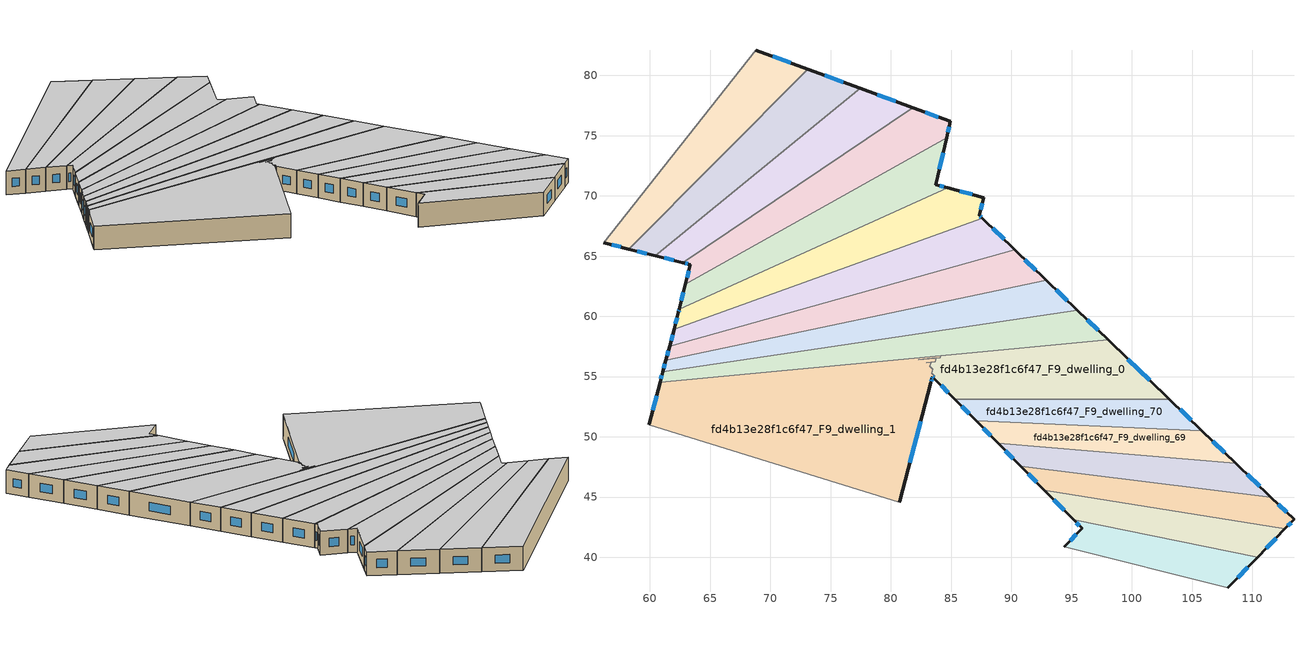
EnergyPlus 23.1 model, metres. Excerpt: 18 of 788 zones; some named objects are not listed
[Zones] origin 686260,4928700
fd4b13e28f1c6f47_F9_dwelling_0
 floor to fd4b13e28f1c6f47_F8_dwelling_0 (EU_floor_Construction): 103.13,53.12 85.31,53.12 83.61,54.84 83.58,54.88 83.63,55.04 83.39,55.28 83.48,55.61 83.24,55.86 83.34,56.21 82.94,56.17 83.67,56.24 83.76,56.54 82.27,56.41 84.08,56.58 84.12,56.73 98.03,58.04 z27
 wall outside (EU_wall_Construction): 83.58,54.88 83.61,54.84 85.31,53.12 / 103.13,53.12 98.03,58.04 z27:30
 wall to fd4b13e28f1c6f47_F9_dwelling_1 (EU_wall_Construction): 83.34,56.21 83.24,55.86 83.48,55.61 83.39,55.28 83.63,55.04 83.58,54.88 / 84.12,56.73 84.08,56.58 / 83.34,56.21 82.94,56.17 / 82.27,56.41 83.76,56.54 83.67,56.24 82.94,56.17 / 82.27,56.41 84.08,56.58 z27:30
 wall to fd4b13e28f1c6f47_F9_dwelling_70 (EU_wall_Construction): 85.31,53.12 103.13,53.12 z27:30
 wall to fd4b13e28f1c6f47_F9_dwelling_2 (EU_wall_Construction): 98.03,58.04 84.12,56.73 z27:30
 window (EU_Window_Construction): 101.48,54.71 99.68,56.45 / 84.16,54.28 84.76,53.68 z27.97:29.03
 ceiling to fd4b13e28f1c6f47_F10_dwelling_0 (EU_floor_Construction): 103.13,53.12 98.03,58.04 84.12,56.73 84.08,56.58 82.27,56.41 83.76,56.54 83.67,56.24 82.94,56.17 83.34,56.21 83.24,55.86 83.48,55.61 83.39,55.28 83.63,55.04 83.58,54.88 83.61,54.84 85.31,53.12 z30
fd4b13e28f1c6f47_F9_dwelling_1
 floor to fd4b13e28f1c6f47_F8_dwelling_1 (EU_floor_Construction): 84.12,56.73 84.08,56.58 82.27,56.41 83.76,56.54 83.67,56.24 82.94,56.17 83.34,56.21 83.24,55.86 83.48,55.61 83.39,55.28 83.63,55.04 83.58,54.88 83.46,55 83.41,54.83 83.31,54.49 80.73,44.64 80.7,44.55 59.91,51.01 59.94,51.1 60.84,54.53 z27
 wall outside (EU_wall_Construction): 60.84,54.53 59.94,51.1 59.91,51.01 / 80.7,44.55 80.73,44.64 83.31,54.49 83.41,54.83 83.46,55 83.58,54.88 z27:30
 wall to fd4b13e28f1c6f47_F9_dwelling_63 (EU_wall_Construction): 59.91,51.01 80.7,44.55 z27:30
 wall to fd4b13e28f1c6f47_F9_dwelling_2 (EU_wall_Construction): 84.12,56.73 60.84,54.53 z27:30
 window (EU_Window_Construction): 60.55,53.42 60.23,52.21 / 83.5,54.96 83.54,54.91 / 83.42,54.88 83.44,54.94 / 83.34,54.6 83.37,54.72 / 81.57,47.83 82.47,51.3 z27.97:29.03
 ceiling to fd4b13e28f1c6f47_F10_dwelling_1 (EU_floor_Construction): 80.73,44.64 83.31,54.49 83.41,54.83 83.46,55 83.58,54.88 83.63,55.04 83.39,55.28 83.48,55.61 83.24,55.86 83.34,56.21 82.94,56.17 83.67,56.24 83.76,56.54 82.27,56.41 84.08,56.58 84.12,56.73 60.84,54.53 59.94,51.1 59.91,51.01 80.7,44.55 z30
fd4b13e28f1c6f47_F9_dwelling_10
 floor to fd4b13e28f1c6f47_F8_dwelling_10 (EU_floor_Construction): 77.44,78.93 60.44,65.03 58.25,65.59 73.09,80.53 z27
 wall outside (EU_wall_Construction): 58.25,65.59 60.44,65.03 / 77.44,78.93 73.09,80.53 z27:30
 wall to fd4b13e28f1c6f47_F9_dwelling_11 (EU_wall_Construction): 73.09,80.53 58.25,65.59 z27:30
 wall to fd4b13e28f1c6f47_F9_dwelling_9 (EU_wall_Construction): 60.44,65.03 77.44,78.93 z27:30
 window (EU_Window_Construction): 58.96,65.41 59.73,65.21 / 76.03,79.45 74.5,80.01 z27.97:29.03
 ceiling to fd4b13e28f1c6f47_F10_dwelling_10 (EU_floor_Construction): 77.44,78.93 73.09,80.53 58.25,65.59 60.44,65.03 z30
fd4b13e28f1c6f47_F9_dwelling_11
 floor to fd4b13e28f1c6f47_F8_dwelling_11 (EU_floor_Construction): 73.09,80.53 58.25,65.59 56.14,66.12 68.78,82.11 z27
 wall outside (EU_wall_Construction): 56.14,66.12 58.25,65.59 / 73.09,80.53 68.78,82.11 z27:30
 wall to fd4b13e28f1c6f47_F9_dwelling_12 (EU_wall_Construction): 68.78,82.11 56.14,66.12 z27:30
 window (EU_Window_Construction): 56.83,65.95 57.57,65.76 / 71.69,81.04 70.18,81.6 z27.97:29.03
 ceiling to fd4b13e28f1c6f47_F10_dwelling_11 (EU_floor_Construction): 58.25,65.59 73.09,80.53 68.78,82.11 56.14,66.12 z30
fd4b13e28f1c6f47_F9_dwelling_2
 floor to fd4b13e28f1c6f47_F8_dwelling_2 (EU_floor_Construction): 98.03,58.04 60.84,54.53 61.06,55.38 95.48,60.5 z27
 wall outside (EU_wall_Construction): 61.06,55.38 60.84,54.53 / 98.03,58.04 95.48,60.5 z27:30
 wall to fd4b13e28f1c6f47_F9_dwelling_3 (EU_wall_Construction): 95.48,60.5 61.06,55.38 z27:30
 window (EU_Window_Construction): 60.99,55.11 60.91,54.81 / 97.2,58.84 96.31,59.71 z27.97:29.03
 ceiling to fd4b13e28f1c6f47_F10_dwelling_2 (EU_floor_Construction): 98.03,58.04 95.48,60.5 61.06,55.38 60.84,54.53 z30
fd4b13e28f1c6f47_F9_dwelling_3
 floor to fd4b13e28f1c6f47_F8_dwelling_3 (EU_floor_Construction): 95.48,60.5 61.06,55.38 61.32,56.37 92.9,63 z27
 wall outside (EU_wall_Construction): 61.32,56.37 61.06,55.38 / 95.48,60.5 92.9,63 z27:30
 wall to fd4b13e28f1c6f47_F9_dwelling_4 (EU_wall_Construction): 92.9,63 61.32,56.37 z27:30
 window (EU_Window_Construction): 61.24,56.05 61.15,55.7 / 94.64,61.31 93.73,62.19 z27.97:29.03
 ceiling to fd4b13e28f1c6f47_F10_dwelling_3 (EU_floor_Construction): 95.48,60.5 92.9,63 61.32,56.37 61.06,55.38 z30
fd4b13e28f1c6f47_F9_dwelling_4
 floor to fd4b13e28f1c6f47_F8_dwelling_4 (EU_floor_Construction): 92.9,63 61.32,56.37 61.63,57.53 90.27,65.54 z27
 wall outside (EU_wall_Construction): 61.63,57.53 61.32,56.37 / 92.9,63 90.27,65.54 z27:30
 wall to fd4b13e28f1c6f47_F9_dwelling_5 (EU_wall_Construction): 90.27,65.54 61.63,57.53 z27:30
 window (EU_Window_Construction): 61.53,57.15 61.42,56.74 / 92.04,63.82 91.12,64.72 z27.97:29.03
 ceiling to fd4b13e28f1c6f47_F10_dwelling_4 (EU_floor_Construction): 92.9,63 90.27,65.54 61.63,57.53 61.32,56.37 z30
fd4b13e28f1c6f47_F9_dwelling_5
 floor to fd4b13e28f1c6f47_F8_dwelling_5 (EU_floor_Construction): 90.27,65.54 61.63,57.53 62,58.93 87.57,68.14 z27
 wall outside (EU_wall_Construction): 62,58.93 61.63,57.53 / 90.27,65.54 87.57,68.14 z27:30
 wall to fd4b13e28f1c6f47_F9_dwelling_6 (EU_wall_Construction): 87.57,68.14 62,58.93 z27:30
 window (EU_Window_Construction): 61.88,58.47 61.75,57.98 / 89.39,66.38 88.45,67.3 z27.97:29.03
 ceiling to fd4b13e28f1c6f47_F10_dwelling_5 (EU_floor_Construction): 90.27,65.54 87.57,68.14 62,58.93 61.63,57.53 z30
fd4b13e28f1c6f47_F9_dwelling_6
 floor to fd4b13e28f1c6f47_F8_dwelling_6 (EU_floor_Construction): 87.73,69.86 87.32,68.39 87.57,68.14 62,58.93 62.37,60.34 62.43,60.6 84.73,70.67 z27
 wall outside (EU_wall_Construction): 87.57,68.14 87.32,68.39 87.73,69.86 84.73,70.67 / 62.43,60.6 62.37,60.34 62,58.93 z27:30
 wall to fd4b13e28f1c6f47_F9_dwelling_7 (EU_wall_Construction): 84.73,70.67 62.43,60.6 z27:30
 window (EU_Window_Construction): 87.49,68.22 87.4,68.31 / 62.25,59.88 62.12,59.39 / 62.41,60.52 62.39,60.42 / 86.76,70.12 85.7,70.41 / 87.45,68.86 87.59,69.38 z27.97:29.03
 ceiling to fd4b13e28f1c6f47_F10_dwelling_6 (EU_floor_Construction): 87.57,68.14 87.32,68.39 87.73,69.86 84.73,70.67 62.43,60.6 62.37,60.34 62,58.93 z30
fd4b13e28f1c6f47_F9_dwelling_65
 floor to fd4b13e28f1c6f47_F8_dwelling_65 (EU_floor_Construction): 110.45,40.01 107.98,37.45 94.41,40.87 95.88,42.39 95.17,43.11 z27
 wall outside (EU_wall_Construction): 95.17,43.11 95.88,42.39 94.41,40.87 / 107.98,37.45 110.45,40.01 z27:30
 wall to fd4b13e28f1c6f47_F9_dwelling_66 (EU_wall_Construction): 110.45,40.01 95.17,43.11 z27:30
 wall to fd4b13e28f1c6f47_F9_dwelling_64 (EU_wall_Construction): 94.41,40.87 107.98,37.45 z27:30
 window (EU_Window_Construction): 95.4,41.9 94.89,41.36 / 95.4,42.88 95.65,42.62 / 108.78,38.28 109.65,39.18 z27.97:29.03
 ceiling to fd4b13e28f1c6f47_F10_dwelling_65 (EU_floor_Construction): 107.98,37.45 110.45,40.01 95.17,43.11 95.88,42.39 94.41,40.87 z30
fd4b13e28f1c6f47_F9_dwelling_66
 floor to fd4b13e28f1c6f47_F8_dwelling_66 (EU_floor_Construction): 112.71,42.35 110.45,40.01 95.17,43.11 92.75,45.57 z27
 wall outside (EU_wall_Construction): 92.75,45.57 95.17,43.11 / 110.45,40.01 112.71,42.35 z27:30
 wall to fd4b13e28f1c6f47_F9_dwelling_67 (EU_wall_Construction): 112.71,42.35 92.75,45.57 z27:30
 window (EU_Window_Construction): 93.53,44.77 94.38,43.91 / 111.18,40.77 111.97,41.59 z27.97:29.03
 ceiling to fd4b13e28f1c6f47_F10_dwelling_66 (EU_floor_Construction): 110.45,40.01 112.71,42.35 92.75,45.57 95.17,43.11 z30
fd4b13e28f1c6f47_F9_dwelling_67
 floor to fd4b13e28f1c6f47_F8_dwelling_67 (EU_floor_Construction): 111.55,44.99 113.47,43.14 112.71,42.35 92.75,45.57 90.78,47.56 z27
 wall outside (EU_wall_Construction): 90.78,47.56 92.75,45.57 / 112.71,42.35 113.47,43.14 111.55,44.99 z27:30
 wall to fd4b13e28f1c6f47_F9_dwelling_68 (EU_wall_Construction): 111.55,44.99 90.78,47.56 z27:30
 window (EU_Window_Construction): 91.42,46.91 92.11,46.21 / 112.85,43.74 112.17,44.39 / 112.95,42.61 113.22,42.88 z27.97:29.03
 ceiling to fd4b13e28f1c6f47_F10_dwelling_67 (EU_floor_Construction): 112.71,42.35 113.47,43.14 111.55,44.99 90.78,47.56 92.75,45.57 z30
fd4b13e28f1c6f47_F9_dwelling_68
 floor to fd4b13e28f1c6f47_F8_dwelling_68 (EU_floor_Construction): 108.64,47.8 111.55,44.99 90.78,47.56 88.9,49.47 z27
 wall outside (EU_wall_Construction): 88.9,49.47 90.78,47.56 / 111.55,44.99 108.64,47.8 z27:30
 wall to fd4b13e28f1c6f47_F9_dwelling_69 (EU_wall_Construction): 108.64,47.8 88.9,49.47 z27:30
 window (EU_Window_Construction): 89.51,48.85 90.17,48.18 / 110.61,45.9 109.58,46.89 z27.97:29.03
 ceiling to fd4b13e28f1c6f47_F10_dwelling_68 (EU_floor_Construction): 111.55,44.99 108.64,47.8 88.9,49.47 90.78,47.56 z30
fd4b13e28f1c6f47_F9_dwelling_69
 floor to fd4b13e28f1c6f47_F8_dwelling_69 (EU_floor_Construction): 105.83,50.51 108.64,47.8 88.9,49.47 87.07,51.33 z27
 wall outside (EU_wall_Construction): 87.07,51.33 88.9,49.47 / 108.64,47.8 105.83,50.51 z27:30
 wall to fd4b13e28f1c6f47_F9_dwelling_70 (EU_wall_Construction): 105.83,50.51 87.07,51.33 z27:30
 window (EU_Window_Construction): 87.66,50.73 88.31,50.07 / 107.73,48.68 106.74,49.63 z27.97:29.03
 ceiling to fd4b13e28f1c6f47_F10_dwelling_69 (EU_floor_Construction): 108.64,47.8 105.83,50.51 87.07,51.33 88.9,49.47 z30
fd4b13e28f1c6f47_F9_dwelling_7
 floor to fd4b13e28f1c6f47_F8_dwelling_7 (EU_floor_Construction): 84.63,74.83 83.74,70.94 84.73,70.67 62.43,60.6 62.95,62.68 z27
 wall outside (EU_wall_Construction): 62.95,62.68 62.43,60.6 / 84.73,70.67 83.74,70.94 84.63,74.83 z27:30
 wall to fd4b13e28f1c6f47_F9_dwelling_8 (EU_wall_Construction): 84.63,74.83 62.95,62.68 z27:30
 window (EU_Window_Construction): 62.78,62.01 62.6,61.28 / 84.03,72.2 84.34,73.56 / 84.41,70.76 84.06,70.85 z27.97:29.03
 ceiling to fd4b13e28f1c6f47_F10_dwelling_7 (EU_floor_Construction): 84.73,70.67 83.74,70.94 84.63,74.83 62.95,62.68 62.43,60.6 z30
fd4b13e28f1c6f47_F9_dwelling_70
 floor to fd4b13e28f1c6f47_F8_dwelling_70 (EU_floor_Construction): 105.83,50.51 87.07,51.33 85.31,53.12 103.13,53.12 z27
 wall outside (EU_wall_Construction): 85.31,53.12 87.07,51.33 / 105.83,50.51 103.13,53.12 z27:30
 window (EU_Window_Construction): 85.88,52.54 86.5,51.91 / 104.95,51.36 104,52.27 z27.97:29.03
 ceiling to fd4b13e28f1c6f47_F10_dwelling_70 (EU_floor_Construction): 105.83,50.51 103.13,53.12 85.31,53.12 87.07,51.33 z30
fd4b13e28f1c6f47_F9_dwelling_8
 floor to fd4b13e28f1c6f47_F8_dwelling_8 (EU_floor_Construction): 84.94,76.18 84.63,74.83 62.95,62.68 63.35,64.3 62.71,64.46 81.82,77.32 z27
 wall outside (EU_wall_Construction): 62.71,64.46 63.35,64.3 62.95,62.68 / 84.63,74.83 84.94,76.18 81.82,77.32 z27:30
 wall to fd4b13e28f1c6f47_F9_dwelling_9 (EU_wall_Construction): 81.82,77.32 62.71,64.46 z27:30
 window (EU_Window_Construction): 63.22,63.78 63.08,63.21 / 62.92,64.41 63.14,64.35 / 83.93,76.55 82.83,76.95 / 84.73,75.26 84.84,75.74 z27.97:29.03
 ceiling to fd4b13e28f1c6f47_F10_dwelling_8 (EU_floor_Construction): 84.63,74.83 84.94,76.18 81.82,77.32 62.71,64.46 63.35,64.3 62.95,62.68 z30
fd4b13e28f1c6f47_F9_dwelling_9
 floor to fd4b13e28f1c6f47_F8_dwelling_9 (EU_floor_Construction): 81.82,77.32 62.71,64.46 60.44,65.03 77.44,78.93 z27
 wall outside (EU_wall_Construction): 60.44,65.03 62.71,64.46 / 81.82,77.32 77.44,78.93 z27:30
 window (EU_Window_Construction): 61.18,64.85 61.98,64.64 / 80.4,77.84 78.86,78.41 z27.97:29.03
 ceiling to fd4b13e28f1c6f47_F10_dwelling_9 (EU_floor_Construction): 81.82,77.32 77.44,78.93 60.44,65.03 62.71,64.46 z30
[Building]
EU S2 Campaign: North Axis=0; Terrain=City; Solar Distribution=FullExterior
[Site:Location]
Bologna: Latitude=44.5; Longitude=11.25; Time Zone=1; Elevation=37
[SizingPeriod:WeatherFileDays]
AnnualSizingPeriod: Begin Month=1; Begin Day of Month=1; End Month=12; End Day of Month=31; Day of Week for Start Day=Monday; Use Weather File Daylight Saving Period=No; Use Weather File Rain and Snow Indicators=No
[MATERIAL]
EU_InternalMass_Material: Roughness=MediumRough; Thickness=0.1; Conductivity=1; Density=1800; Specific Heat=900; Thermal Absorptance=0.9; Solar Absorptance=0.7; Visible Absorptance=0.7
[MATERIAL:NOMASS] Roughness=MediumRough; Thermal Absorptance=0.9; Solar Absorptance=0.7; Visible Absorptance=0.7
Name | Thermal Resistance
EU_wall_NoMass | 0.779417
EU_floor_NoMass | 0.588222
[WINDOWMATERIAL:SIMPLEGLAZINGSYSTEM]
EU_Window_SimpleGlazing: UFactor=5.16242; Solar Heat Gain Coefficient=0.85; Visible Transmittance=0.85
[CONSTRUCTION]
EU_wall_Construction: EU_wall_NoMass
EU_floor_Construction: EU_floor_NoMass
EU_Window_Construction: EU_Window_SimpleGlazing
EU_InternalMass_Construction: EU_InternalMass_Material
[ZONE] Type=1; Multiplier=1; Ceiling Height=autocalculate; Floor Area=autocalculate; Part of Total Floor Area=Yes
Name | Volume
fd4b13e28f1c6f47_F9_dwelling_0 | 217.403
fd4b13e28f1c6f47_F9_dwelling_1 | 528.435
fd4b13e28f1c6f47_F9_dwelling_10 | 192.775
fd4b13e28f1c6f47_F9_dwelling_11; fd4b13e28f1c6f47_F9_dwelling_3 | 192.743
fd4b13e28f1c6f47_F9_dwelling_2 | 192.833
fd4b13e28f1c6f47_F9_dwelling_4 | 192.727
fd4b13e28f1c6f47_F9_dwelling_5; fd4b13e28f1c6f47_F9_dwelling_6 | 192.76
fd4b13e28f1c6f47_F9_dwelling_65 | 116.306
fd4b13e28f1c6f47_F9_dwelling_66 | 126.159
fd4b13e28f1c6f47_F9_dwelling_67 | 132.256
fd4b13e28f1c6f47_F9_dwelling_68 | 128.302
fd4b13e28f1c6f47_F9_dwelling_69 | 123.209
fd4b13e28f1c6f47_F9_dwelling_7 | 192.802
fd4b13e28f1c6f47_F9_dwelling_70 | 117.846
fd4b13e28f1c6f47_F9_dwelling_8 | 192.721
fd4b13e28f1c6f47_F9_dwelling_9 | 192.777
[INTERNALMASS] Construction=EU_InternalMass_Construction
Name | Zone or ZoneList | Surface Area
fd4b13e28f1c6f47_F9_dwelling_0_EU_InternalMass | fd4b13e28f1c6f47_F9_dwelling_0 | 72.4699
fd4b13e28f1c6f47_F9_dwelling_1_EU_InternalMass | fd4b13e28f1c6f47_F9_dwelling_1 | 176.141
fd4b13e28f1c6f47_F9_dwelling_2_EU_InternalMass | fd4b13e28f1c6f47_F9_dwelling_2 | 64.2778
fd4b13e28f1c6f47_F9_dwelling_3_EU_InternalMass | fd4b13e28f1c6f47_F9_dwelling_3 | 64.2479
fd4b13e28f1c6f47_F9_dwelling_4_EU_InternalMass | fd4b13e28f1c6f47_F9_dwelling_4 | 64.242
fd4b13e28f1c6f47_F9_dwelling_5_EU_InternalMass | fd4b13e28f1c6f47_F9_dwelling_5 | 64.2536
fd4b13e28f1c6f47_F9_dwelling_6_EU_InternalMass | fd4b13e28f1c6f47_F9_dwelling_6 | 64.2528
fd4b13e28f1c6f47_F9_dwelling_7_EU_InternalMass | fd4b13e28f1c6f47_F9_dwelling_7 | 64.2673
fd4b13e28f1c6f47_F9_dwelling_8_EU_InternalMass | fd4b13e28f1c6f47_F9_dwelling_8 | 64.2393
fd4b13e28f1c6f47_F9_dwelling_9_EU_InternalMass | fd4b13e28f1c6f47_F9_dwelling_9 | 64.2594
fd4b13e28f1c6f47_F9_dwelling_10_EU_InternalMass | fd4b13e28f1c6f47_F9_dwelling_10 | 64.258
fd4b13e28f1c6f47_F9_dwelling_11_EU_InternalMass | fd4b13e28f1c6f47_F9_dwelling_11 | 64.2478
fd4b13e28f1c6f47_F9_dwelling_65_EU_InternalMass | fd4b13e28f1c6f47_F9_dwelling_65 | 38.7683
fd4b13e28f1c6f47_F9_dwelling_66_EU_InternalMass | fd4b13e28f1c6f47_F9_dwelling_66 | 42.0529
fd4b13e28f1c6f47_F9_dwelling_67_EU_InternalMass | fd4b13e28f1c6f47_F9_dwelling_67 | 44.0841
fd4b13e28f1c6f47_F9_dwelling_68_EU_InternalMass | fd4b13e28f1c6f47_F9_dwelling_68 | 42.7671
fd4b13e28f1c6f47_F9_dwelling_69_EU_InternalMass | fd4b13e28f1c6f47_F9_dwelling_69 | 41.0699
fd4b13e28f1c6f47_F9_dwelling_70_EU_InternalMass | fd4b13e28f1c6f47_F9_dwelling_70 | 39.2818
[OTHEREQUIPMENT] Fuel Type=Electricity; Design Level Calculation Method=Watts/Area; Power per Zone Floor Area=1; Fraction Latent=0; Fraction Radiant=0; Fraction Lost=0; Carbon Dioxide Generation Rate=0; EndUse Subcategory=EU_Step8_InternalGains
Name | Zone or ZoneList or Space or SpaceList | Schedule
EU_Step8_InternalGain_fd4b13e28f1c6f47_F9_dwelling_0_f000 | fd4b13e28f1c6f47_F9_dwelling_0 | EU_Step8_GainSchedule_fd4b13e28f1c6f47_F9_dwelling_0_f000
EU_Step8_InternalGain_fd4b13e28f1c6f47_F9_dwelling_1_f000 | fd4b13e28f1c6f47_F9_dwelling_1 | EU_Step8_GainSchedule_fd4b13e28f1c6f47_F9_dwelling_1_f000
EU_Step8_InternalGain_fd4b13e28f1c6f47_F9_dwelling_2_f000 | fd4b13e28f1c6f47_F9_dwelling_2 | EU_Step8_GainSchedule_fd4b13e28f1c6f47_F9_dwelling_2_f000
EU_Step8_InternalGain_fd4b13e28f1c6f47_F9_dwelling_3_f000 | fd4b13e28f1c6f47_F9_dwelling_3 | EU_Step8_GainSchedule_fd4b13e28f1c6f47_F9_dwelling_3_f000
EU_Step8_InternalGain_fd4b13e28f1c6f47_F9_dwelling_4_f000 | fd4b13e28f1c6f47_F9_dwelling_4 | EU_Step8_GainSchedule_fd4b13e28f1c6f47_F9_dwelling_4_f000
EU_Step8_InternalGain_fd4b13e28f1c6f47_F9_dwelling_5_f000 | fd4b13e28f1c6f47_F9_dwelling_5 | EU_Step8_GainSchedule_fd4b13e28f1c6f47_F9_dwelling_5_f000
EU_Step8_InternalGain_fd4b13e28f1c6f47_F9_dwelling_6_f000 | fd4b13e28f1c6f47_F9_dwelling_6 | EU_Step8_GainSchedule_fd4b13e28f1c6f47_F9_dwelling_6_f000
EU_Step8_InternalGain_fd4b13e28f1c6f47_F9_dwelling_7_f000 | fd4b13e28f1c6f47_F9_dwelling_7 | EU_Step8_GainSchedule_fd4b13e28f1c6f47_F9_dwelling_7_f000
EU_Step8_InternalGain_fd4b13e28f1c6f47_F9_dwelling_8_f000 | fd4b13e28f1c6f47_F9_dwelling_8 | EU_Step8_GainSchedule_fd4b13e28f1c6f47_F9_dwelling_8_f000
EU_Step8_InternalGain_fd4b13e28f1c6f47_F9_dwelling_9_f000 | fd4b13e28f1c6f47_F9_dwelling_9 | EU_Step8_GainSchedule_fd4b13e28f1c6f47_F9_dwelling_9_f000
EU_Step8_InternalGain_fd4b13e28f1c6f47_F9_dwelling_10_f000 | fd4b13e28f1c6f47_F9_dwelling_10 | EU_Step8_GainSchedule_fd4b13e28f1c6f47_F9_dwelling_10_f000
EU_Step8_InternalGain_fd4b13e28f1c6f47_F9_dwelling_11_f000 | fd4b13e28f1c6f47_F9_dwelling_11 | EU_Step8_GainSchedule_fd4b13e28f1c6f47_F9_dwelling_11_f000
EU_Step8_InternalGain_fd4b13e28f1c6f47_F9_dwelling_65_f000 | fd4b13e28f1c6f47_F9_dwelling_65 | EU_Step8_GainSchedule_fd4b13e28f1c6f47_F9_dwelling_65_f000
EU_Step8_InternalGain_fd4b13e28f1c6f47_F9_dwelling_66_f000 | fd4b13e28f1c6f47_F9_dwelling_66 | EU_Step8_GainSchedule_fd4b13e28f1c6f47_F9_dwelling_66_f000
EU_Step8_InternalGain_fd4b13e28f1c6f47_F9_dwelling_67_f000 | fd4b13e28f1c6f47_F9_dwelling_67 | EU_Step8_GainSchedule_fd4b13e28f1c6f47_F9_dwelling_67_f000
EU_Step8_InternalGain_fd4b13e28f1c6f47_F9_dwelling_68_f000 | fd4b13e28f1c6f47_F9_dwelling_68 | EU_Step8_GainSchedule_fd4b13e28f1c6f47_F9_dwelling_68_f000
EU_Step8_InternalGain_fd4b13e28f1c6f47_F9_dwelling_69_f000 | fd4b13e28f1c6f47_F9_dwelling_69 | EU_Step8_GainSchedule_fd4b13e28f1c6f47_F9_dwelling_69_f000
EU_Step8_InternalGain_fd4b13e28f1c6f47_F9_dwelling_70_f000 | fd4b13e28f1c6f47_F9_dwelling_70 | EU_Step8_GainSchedule_fd4b13e28f1c6f47_F9_dwelling_70_f000
[ZONEVENTILATION:DESIGNFLOWRATE] Schedule=EU_AlwaysOn; Design Flow Rate Calculation Method=AirChanges/Hour; Air Changes per Hour=0.712058; Ventilation Type=Natural; Fan Pressure Rise=0; Fan Total Efficiency=1; Constant Term Coefficient=1; Temperature Term Coefficient=0; Velocity Term Coefficient=0; Velocity Squared Term Coefficient=0; Minimum Indoor Temperature=-100; Maximum Indoor Temperature=100; Delta Temperature=-100; Minimum Outdoor Temperature=-100; Maximum Outdoor Temperature=100; Maximum Wind Speed=40
Name | Zone or ZoneList or Space or SpaceList
EU_ConstantAir_fd4b13e28f1c6f47_F9_dwelling_0 | fd4b13e28f1c6f47_F9_dwelling_0
EU_ConstantAir_fd4b13e28f1c6f47_F9_dwelling_1 | fd4b13e28f1c6f47_F9_dwelling_1
EU_ConstantAir_fd4b13e28f1c6f47_F9_dwelling_2 | fd4b13e28f1c6f47_F9_dwelling_2
EU_ConstantAir_fd4b13e28f1c6f47_F9_dwelling_3 | fd4b13e28f1c6f47_F9_dwelling_3
EU_ConstantAir_fd4b13e28f1c6f47_F9_dwelling_4 | fd4b13e28f1c6f47_F9_dwelling_4
EU_ConstantAir_fd4b13e28f1c6f47_F9_dwelling_5 | fd4b13e28f1c6f47_F9_dwelling_5
EU_ConstantAir_fd4b13e28f1c6f47_F9_dwelling_6 | fd4b13e28f1c6f47_F9_dwelling_6
EU_ConstantAir_fd4b13e28f1c6f47_F9_dwelling_7 | fd4b13e28f1c6f47_F9_dwelling_7
EU_ConstantAir_fd4b13e28f1c6f47_F9_dwelling_8 | fd4b13e28f1c6f47_F9_dwelling_8
EU_ConstantAir_fd4b13e28f1c6f47_F9_dwelling_9 | fd4b13e28f1c6f47_F9_dwelling_9
EU_ConstantAir_fd4b13e28f1c6f47_F9_dwelling_10 | fd4b13e28f1c6f47_F9_dwelling_10
EU_ConstantAir_fd4b13e28f1c6f47_F9_dwelling_11 | fd4b13e28f1c6f47_F9_dwelling_11
EU_ConstantAir_fd4b13e28f1c6f47_F9_dwelling_65 | fd4b13e28f1c6f47_F9_dwelling_65
EU_ConstantAir_fd4b13e28f1c6f47_F9_dwelling_66 | fd4b13e28f1c6f47_F9_dwelling_66
EU_ConstantAir_fd4b13e28f1c6f47_F9_dwelling_67 | fd4b13e28f1c6f47_F9_dwelling_67
EU_ConstantAir_fd4b13e28f1c6f47_F9_dwelling_68 | fd4b13e28f1c6f47_F9_dwelling_68
EU_ConstantAir_fd4b13e28f1c6f47_F9_dwelling_69 | fd4b13e28f1c6f47_F9_dwelling_69
EU_ConstantAir_fd4b13e28f1c6f47_F9_dwelling_70 | fd4b13e28f1c6f47_F9_dwelling_70
[HVACTEMPLATE:ZONE:IDEALLOADSAIRSYSTEM] System Availability Schedule=EU_AlwaysOn; Maximum Heating Supply Air Temperature=50; Minimum Cooling Supply Air Temperature=13; Maximum Heating Supply Air Humidity Ratio=0.0156; Minimum Cooling Supply Air Humidity Ratio=0.0077; Heating Limit=NoLimit; Cooling Limit=NoLimit; Heating Availability Schedule=EU_AlwaysOn; Cooling Availability Schedule=EU_CoolingOff; Dehumidification Control Type=ConstantSensibleHeatRatio; Cooling Sensible Heat Ratio=0.7; Dehumidification Setpoint=60; Humidification Control Type=None; Humidification Setpoint=30; Outdoor Air Method=None; Outdoor Air Flow Rate per Person=0.00944; Outdoor Air Flow Rate per Zone Floor Area=0; Outdoor Air Flow Rate per Zone=0; Demand Controlled Ventilation Type=None; Outdoor Air Economizer Type=NoEconomizer; Heat Recovery Type=None; Sensible Heat Recovery Effectiveness=0.7; Latent Heat Recovery Effectiveness=0.65
Name | Template Thermostat
fd4b13e28f1c6f47_F9_dwelling_0 | EU_HeatOnly_fd4b13e28f1c6f47_F9_dwelling_0
fd4b13e28f1c6f47_F9_dwelling_1 | EU_HeatOnly_fd4b13e28f1c6f47_F9_dwelling_1
fd4b13e28f1c6f47_F9_dwelling_2 | EU_HeatOnly_fd4b13e28f1c6f47_F9_dwelling_2
fd4b13e28f1c6f47_F9_dwelling_3 | EU_HeatOnly_fd4b13e28f1c6f47_F9_dwelling_3
fd4b13e28f1c6f47_F9_dwelling_4 | EU_HeatOnly_fd4b13e28f1c6f47_F9_dwelling_4
fd4b13e28f1c6f47_F9_dwelling_5 | EU_HeatOnly_fd4b13e28f1c6f47_F9_dwelling_5
fd4b13e28f1c6f47_F9_dwelling_6 | EU_HeatOnly_fd4b13e28f1c6f47_F9_dwelling_6
fd4b13e28f1c6f47_F9_dwelling_7 | EU_HeatOnly_fd4b13e28f1c6f47_F9_dwelling_7
fd4b13e28f1c6f47_F9_dwelling_8 | EU_HeatOnly_fd4b13e28f1c6f47_F9_dwelling_8
fd4b13e28f1c6f47_F9_dwelling_9 | EU_HeatOnly_fd4b13e28f1c6f47_F9_dwelling_9
fd4b13e28f1c6f47_F9_dwelling_10 | EU_HeatOnly_fd4b13e28f1c6f47_F9_dwelling_10
fd4b13e28f1c6f47_F9_dwelling_11 | EU_HeatOnly_fd4b13e28f1c6f47_F9_dwelling_11
fd4b13e28f1c6f47_F9_dwelling_65 | EU_HeatOnly_fd4b13e28f1c6f47_F9_dwelling_65
fd4b13e28f1c6f47_F9_dwelling_66 | EU_HeatOnly_fd4b13e28f1c6f47_F9_dwelling_66
fd4b13e28f1c6f47_F9_dwelling_67 | EU_HeatOnly_fd4b13e28f1c6f47_F9_dwelling_67
fd4b13e28f1c6f47_F9_dwelling_68 | EU_HeatOnly_fd4b13e28f1c6f47_F9_dwelling_68
fd4b13e28f1c6f47_F9_dwelling_69 | EU_HeatOnly_fd4b13e28f1c6f47_F9_dwelling_69
fd4b13e28f1c6f47_F9_dwelling_70 | EU_HeatOnly_fd4b13e28f1c6f47_F9_dwelling_70
[SIZING:ZONE] Zone Cooling Design Supply Air Temperature Input Method=SupplyAirTemperature; Zone Cooling Design Supply Air Temperature=13; Zone Heating Design Supply Air Temperature Input Method=SupplyAirTemperature; Zone Heating Design Supply Air Temperature=50; Zone Cooling Design Supply Air Humidity Ratio=0.008; Zone Heating Design Supply Air Humidity Ratio=0.008; Cooling Design Air Flow Method=DesignDay; Cooling Design Air Flow Rate=0; Cooling Minimum Air Flow per Zone Floor Area=0.000762; Cooling Minimum Air Flow=0; Cooling Minimum Air Flow Fraction=0.2; Heating Design Air Flow Method=DesignDay; Heating Design Air Flow Rate=0; Heating Maximum Air Flow per Zone Floor Area=0.002032; Heating Maximum Air Flow=0.141576; Heating Maximum Air Flow Fraction=0.3; Account for Dedicated Outdoor Air System=No; Dedicated Outdoor Air System Control Strategy=NeutralSupplyAir; Dedicated Outdoor Air Low Setpoint Temperature for Design=autosize; Dedicated Outdoor Air High Setpoint Temperature for Design=autosize; Zone Load Sizing Method=Sensible Load Only No Latent Load; Zone Latent Cooling Design Supply Air Humidity Ratio Input Method=HumidityRatioDifference; Zone Cooling Design Supply Air Humidity Ratio Difference=0.005; Zone Latent Heating Design Supply Air Humidity Ratio Input Method=HumidityRatioDifference; Zone Humidification Design Supply Air Humidity Ratio Difference=0.005
fd4b13e28f1c6f47_F9_dwelling_0; fd4b13e28f1c6f47_F9_dwelling_1; fd4b13e28f1c6f47_F9_dwelling_2; fd4b13e28f1c6f47_F9_dwelling_3; fd4b13e28f1c6f47_F9_dwelling_4; fd4b13e28f1c6f47_F9_dwelling_5; fd4b13e28f1c6f47_F9_dwelling_6; fd4b13e28f1c6f47_F9_dwelling_7; fd4b13e28f1c6f47_F9_dwelling_8; fd4b13e28f1c6f47_F9_dwelling_9; fd4b13e28f1c6f47_F9_dwelling_10; fd4b13e28f1c6f47_F9_dwelling_11; fd4b13e28f1c6f47_F9_dwelling_65; fd4b13e28f1c6f47_F9_dwelling_66; fd4b13e28f1c6f47_F9_dwelling_67; fd4b13e28f1c6f47_F9_dwelling_68; fd4b13e28f1c6f47_F9_dwelling_69; fd4b13e28f1c6f47_F9_dwelling_70
[SCHEDULE:CONSTANT]
Name | Hourly Value
EU_AlwaysOn | 1
EU_CoolingOff | 0
[SCHEDULE:FILE] Column Number=1; Rows to Skip at Top=0; Number of Hours of Data=8760; Column Separator=Comma; Interpolate to Timestep=No; Minutes per Item=60; Adjust Schedule for Daylight Savings=Yes
Name | File
EU_Step8_GainSchedule_fd4b13e28f1c6f47_F9_dwelling_0_f000 | ../../schedules/fd4b13e28f1c6f47/fd4b13e28f1c6f47_F9_dwelling_0_f000_gain.csv
EU_Step8_GainSchedule_fd4b13e28f1c6f47_F9_dwelling_1_f000 | ../../schedules/fd4b13e28f1c6f47/fd4b13e28f1c6f47_F9_dwelling_1_f000_gain.csv
EU_Step8_GainSchedule_fd4b13e28f1c6f47_F9_dwelling_2_f000 | ../../schedules/fd4b13e28f1c6f47/fd4b13e28f1c6f47_F9_dwelling_2_f000_gain.csv
EU_Step8_GainSchedule_fd4b13e28f1c6f47_F9_dwelling_3_f000 | ../../schedules/fd4b13e28f1c6f47/fd4b13e28f1c6f47_F9_dwelling_3_f000_gain.csv
EU_Step8_GainSchedule_fd4b13e28f1c6f47_F9_dwelling_4_f000 | ../../schedules/fd4b13e28f1c6f47/fd4b13e28f1c6f47_F9_dwelling_4_f000_gain.csv
EU_Step8_GainSchedule_fd4b13e28f1c6f47_F9_dwelling_5_f000 | ../../schedules/fd4b13e28f1c6f47/fd4b13e28f1c6f47_F9_dwelling_5_f000_gain.csv
EU_Step8_GainSchedule_fd4b13e28f1c6f47_F9_dwelling_6_f000 | ../../schedules/fd4b13e28f1c6f47/fd4b13e28f1c6f47_F9_dwelling_6_f000_gain.csv
EU_Step8_GainSchedule_fd4b13e28f1c6f47_F9_dwelling_7_f000 | ../../schedules/fd4b13e28f1c6f47/fd4b13e28f1c6f47_F9_dwelling_7_f000_gain.csv
EU_Step8_GainSchedule_fd4b13e28f1c6f47_F9_dwelling_8_f000 | ../../schedules/fd4b13e28f1c6f47/fd4b13e28f1c6f47_F9_dwelling_8_f000_gain.csv
EU_Step8_GainSchedule_fd4b13e28f1c6f47_F9_dwelling_9_f000 | ../../schedules/fd4b13e28f1c6f47/fd4b13e28f1c6f47_F9_dwelling_9_f000_gain.csv
EU_Step8_GainSchedule_fd4b13e28f1c6f47_F9_dwelling_10_f000 | ../../schedules/fd4b13e28f1c6f47/fd4b13e28f1c6f47_F9_dwelling_10_f000_gain.csv
EU_Step8_GainSchedule_fd4b13e28f1c6f47_F9_dwelling_11_f000 | ../../schedules/fd4b13e28f1c6f47/fd4b13e28f1c6f47_F9_dwelling_11_f000_gain.csv
EU_Step8_GainSchedule_fd4b13e28f1c6f47_F9_dwelling_65_f000 | ../../schedules/fd4b13e28f1c6f47/fd4b13e28f1c6f47_F9_dwelling_65_f000_gain.csv
EU_Step8_GainSchedule_fd4b13e28f1c6f47_F9_dwelling_66_f000 | ../../schedules/fd4b13e28f1c6f47/fd4b13e28f1c6f47_F9_dwelling_66_f000_gain.csv
EU_Step8_GainSchedule_fd4b13e28f1c6f47_F9_dwelling_67_f000 | ../../schedules/fd4b13e28f1c6f47/fd4b13e28f1c6f47_F9_dwelling_67_f000_gain.csv
EU_Step8_GainSchedule_fd4b13e28f1c6f47_F9_dwelling_68_f000 | ../../schedules/fd4b13e28f1c6f47/fd4b13e28f1c6f47_F9_dwelling_68_f000_gain.csv
EU_Step8_GainSchedule_fd4b13e28f1c6f47_F9_dwelling_69_f000 | ../../schedules/fd4b13e28f1c6f47/fd4b13e28f1c6f47_F9_dwelling_69_f000_gain.csv
EU_Step8_GainSchedule_fd4b13e28f1c6f47_F9_dwelling_70_f000 | ../../schedules/fd4b13e28f1c6f47/fd4b13e28f1c6f47_F9_dwelling_70_f000_gain.csv
